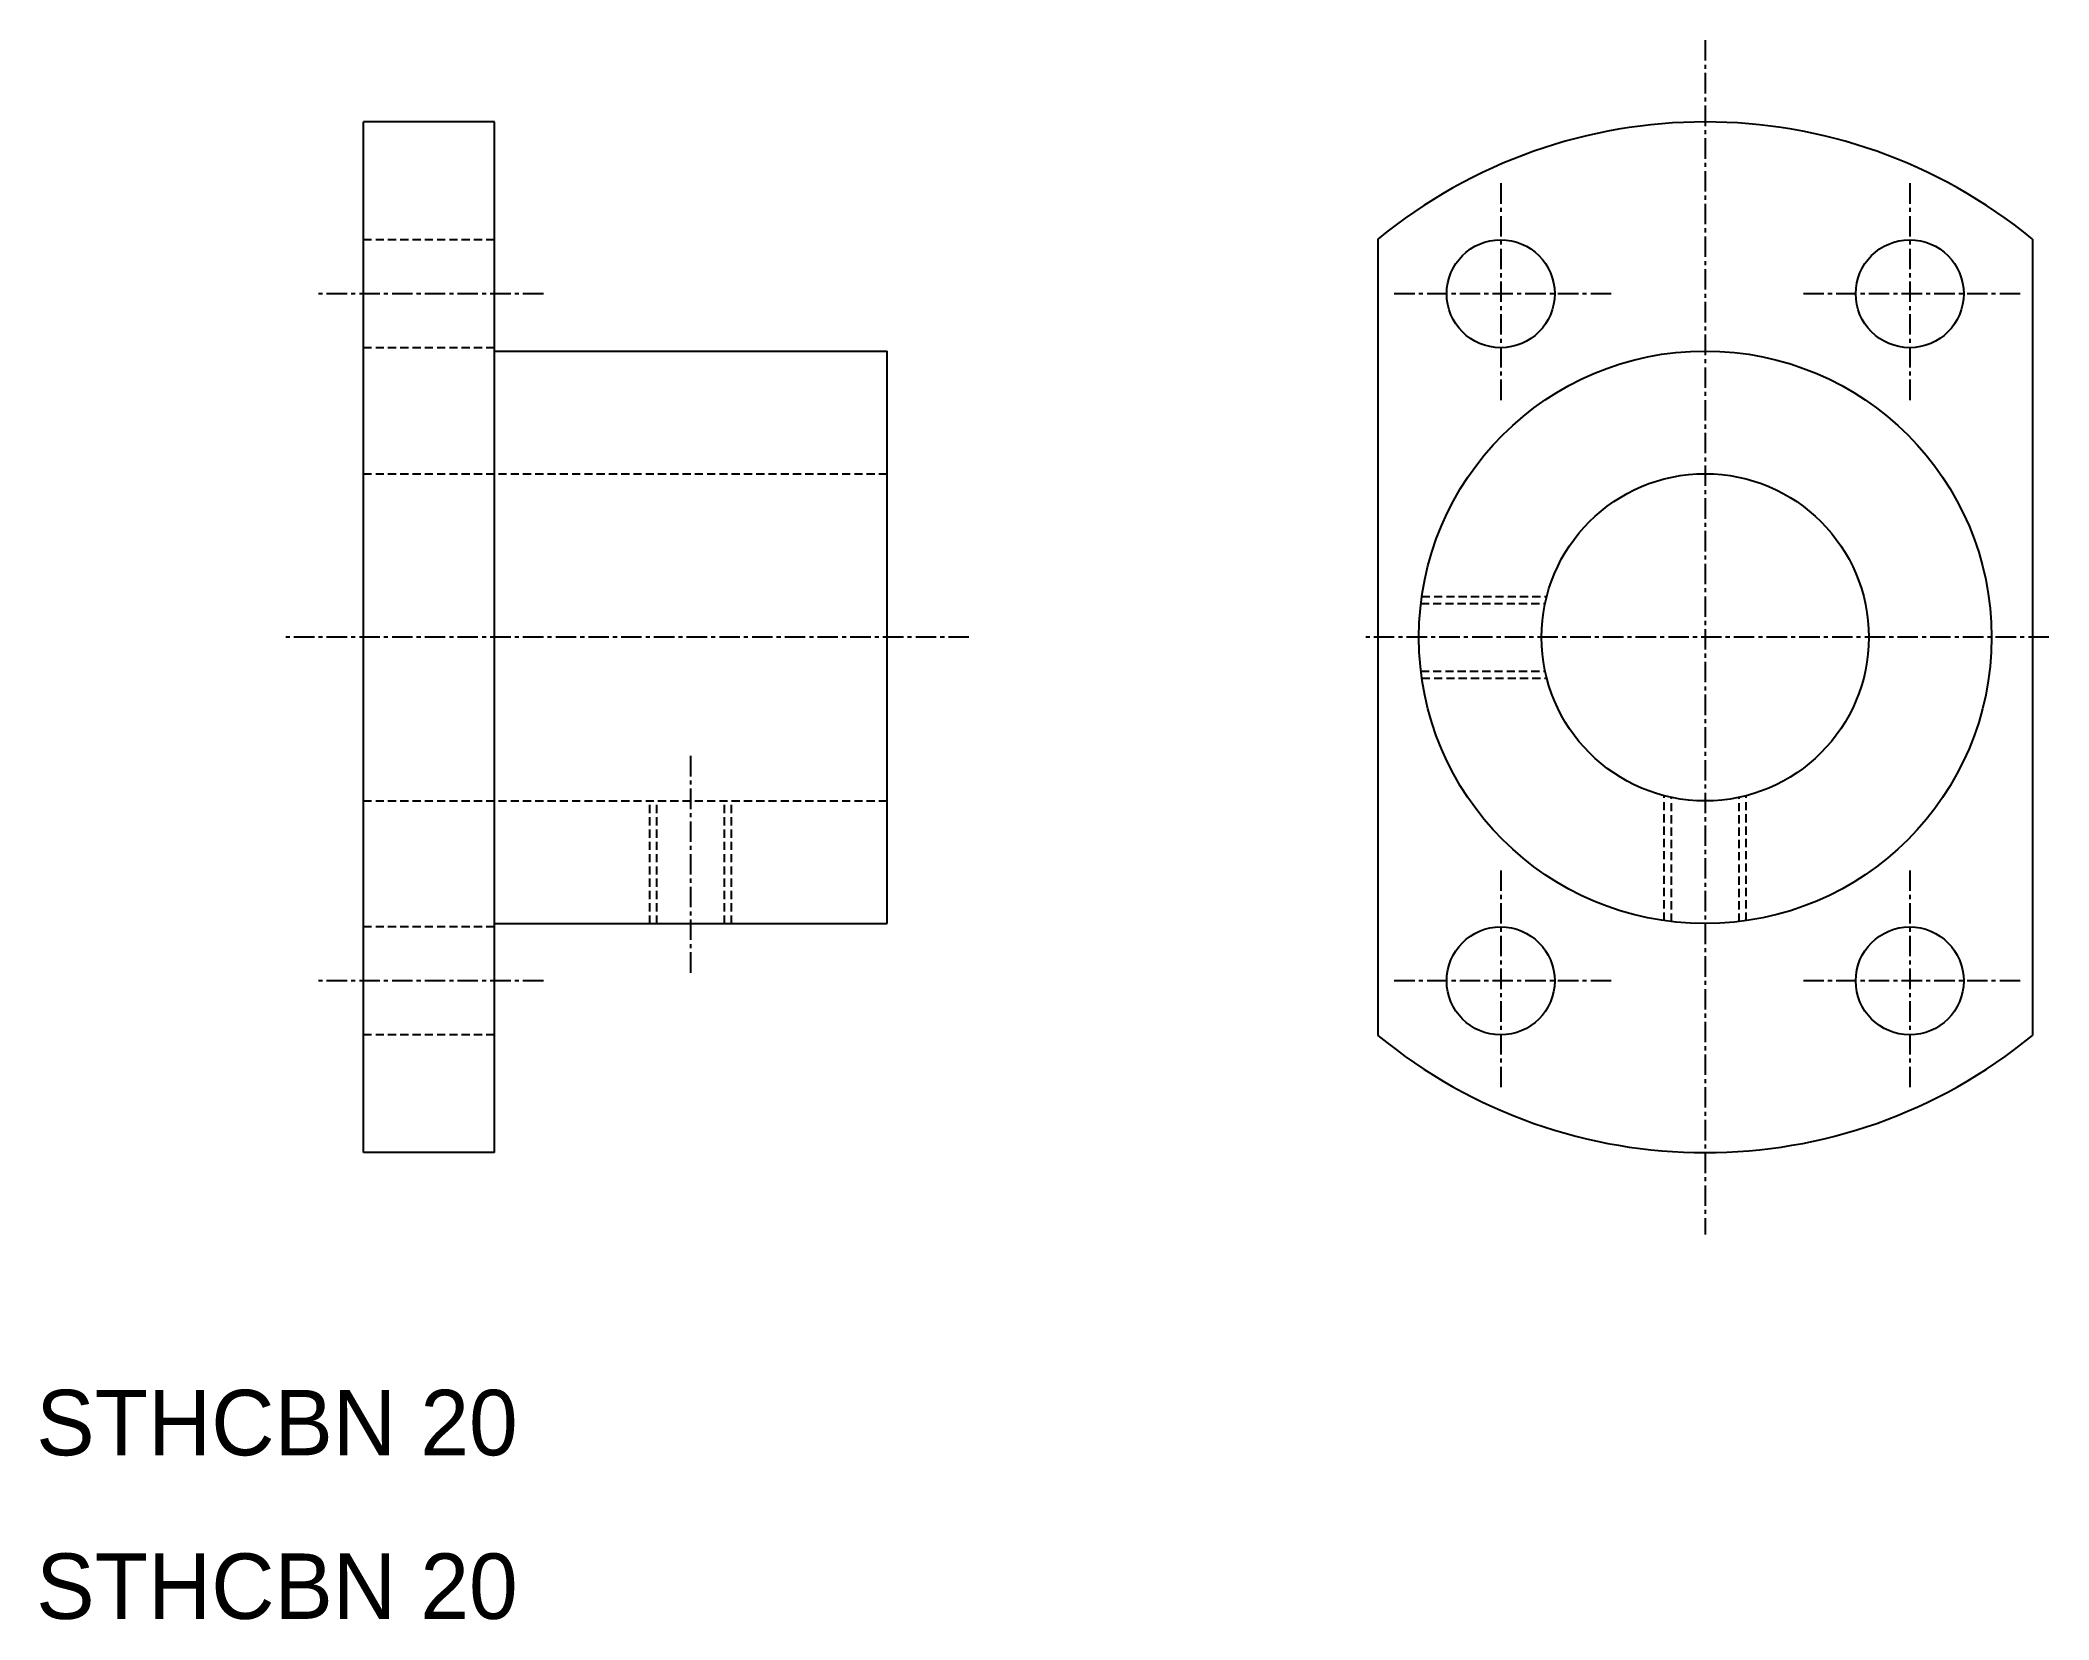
# Model space of a CAD drawing. Extents: x 10 to 133, y 10 to 106.
import ezdxf

# ---------------------------------------------------------------- set-up
doc = ezdxf.new("R2010")
doc.units = 0
doc.linetypes.add('CENTER', pattern=[2, 1.25, -0.25, 0.25, -0.25])
doc.linetypes.add('DASHED', pattern=[0.75, 0.5, -0.25])
doc.layers.get('0').update_dxf_attribs({"linetype": 'CONTINUOUS'})
doc.layers.add('CENTER', color=1, linetype='CENTER')

msp = doc.modelspace()

# ---------------------------------------------------------------- linework, layer by layer
at = {"color": 7, "linetype": 'CONTINUOUS'}
for p, q in [((30, 38.5), (30, 101.5)), ((38, 101.5), (30, 101.5)), ((38, 38.5), (38, 101.5)), ((92, 94.34), (92, 45.66)), ((132, 94.34), (132, 45.66)), ((38, 87.5), (62, 87.5)), ((62, 52.5), (62, 87.5)), ((38, 52.5), (62, 52.5)), ((38, 38.5), (30, 38.5))]:
    msp.add_line(p, q, dxfattribs=at)
at = {"color": 3, "linetype": 'DASHED'}
for p, q in [((38, 94.3), (30, 94.3)), ((38, 87.7), (30, 87.7)), ((30, 80), (62, 80)), ((94.68, 72.5), (102.32, 72.5)), ((94.62, 72.07), (102.22, 72.07)), ((94.62, 67.93), (102.22, 67.93)), ((94.68, 67.5), (102.32, 67.5)), ((109.5, 52.68), (109.5, 60.32)), ((109.93, 52.62), (109.93, 60.22)), ((114.07, 52.62), (114.07, 60.22)), ((114.5, 52.68), (114.5, 60.32)), ((30, 60), (62, 60)), ((47.5, 52.5), (47.5, 60)), ((47.93, 52.5), (47.93, 60)), ((52.07, 52.5), (52.07, 60)), ((52.5, 52.5), (52.5, 60)), ((38, 52.3), (30, 52.3)), ((38, 45.7), (30, 45.7))]:
    msp.add_line(p, q, dxfattribs=at)
at = {"color": 7, "linetype": 'CONTINUOUS'}
for centre, radius in [((99.5, 91), 3.3), ((124.5, 91), 3.3), ((112, 70), 17.5), ((112, 70), 10), ((99.5, 49), 3.3), ((124.5, 49), 3.3)]:
    msp.add_circle(centre, radius, dxfattribs=at)
for start, end in [(50.5859, 129.4141), (230.5859, 309.4141)]:
    msp.add_arc((112, 70), 31.5, start, end, dxfattribs=at)
at = {"layer": 'CENTER', "color": 1, "linetype": 'CENTER'}
for p, q in [((112, 106.5), (112, 33.5)), ((99.5, 97.75), (99.5, 84.25)), ((124.5, 97.75), (124.5, 84.25)), ((41, 91), (27, 91)), ((106.25, 91), (92.75, 91)), ((131.25, 91), (117.75, 91)), ((67, 70), (25, 70)), ((133, 70), (91, 70)), ((50, 49.5), (50, 63)), ((99.5, 55.75), (99.5, 42.25)), ((124.5, 55.75), (124.5, 42.25)), ((41, 49), (27, 49)), ((106.25, 49), (92.75, 49)), ((131.25, 49), (117.75, 49))]:
    msp.add_line(p, q, dxfattribs=at)

# ---------------------------------------------------------------- texts
at = {"color": 7, "linetype": 'CONTINUOUS'}
for p in [(10, 20), (10, 10)]:
    msp.add_text('STHCBN 20', height=4, dxfattribs=at).set_placement(p)

doc.saveas('drawing.dxf')
